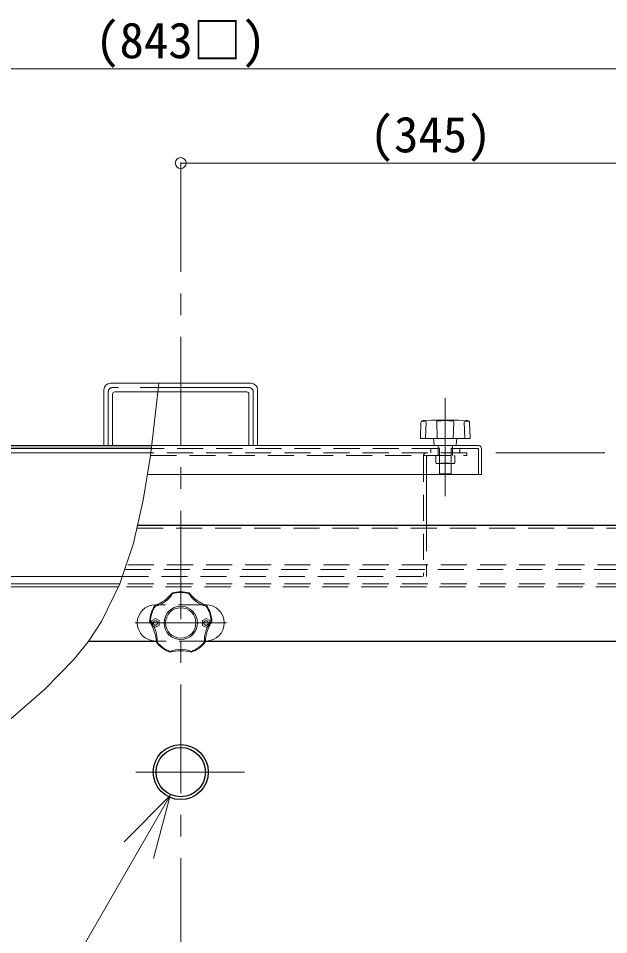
# Model space of a CAD drawing. Units: millimetres at full size, sheet at 1:15; details may follow other scales. Extents: x -3184 to 2891, y -2037 to 2178.
# Drawn here: x -259 to 149, y -580 to 52 of the extents above; entities that cross this region are included whole.
import ezdxf
from ezdxf.enums import TextEntityAlignment as Align

# ---------------------------------------------------------------- set-up
doc = ezdxf.new("R2010")
doc.units = ezdxf.units.MM
doc.header["$LTSCALE"] = 15
doc.header["$PDMODE"] = 32
doc.header["$PDSIZE"] = 7.5
doc.linetypes.add('CHAIN1', pattern=[8, 5, -1, 1, -1])
doc.linetypes.add('DASHED1', pattern=[1.8, 1.2, -0.6])
doc.layers.add('0-0', color=7, linetype='Continuous', lineweight=18)
doc.styles.add('ＭＳ ゴシック', font='')
doc.styles.get('ＭＳ ゴシック').set_extended_font_data('MS Gothic')

msp = doc.modelspace()

# ---------------------------------------------------------------- linework, layer by layer
at = {"layer": '0-0', "color": 4, "lineweight": 9}
for p, q in [((-568.2, 17.37), (274.8, 17.37)), ((-146.7, -47.63), (198.3, -47.63)), ((-161.92, -199.63), (-195.2, -199.63)), ((-199.7, -204.13), (-199.7, -242.63)), ((-193.7, -207.13), (-193.7, -242.63)), ((-192.2, -205.63), (-162.55, -205.63)), ((-167.4, -247.63), (-316.2, -247.63)), ((22.8, -297.63), (22.8, -262.63)), ((-314.2, -333.13), (-187.02, -333.13)), ((-526.7, -338.13), (-188.69, -338.13)), ((-526.7, -340.13), (-189.66, -340.13))]:
    msp.add_line(p, q, dxfattribs=at)
at = {"layer": '0-0', "color": 4, "linetype": 'CHAIN1', "lineweight": 9}
for p, q in [((-146.7, -47.63), (-146.7, -1537.13)), ((-196.7, -205.63), (-196.7, -242.63)), ((-99.7, -202.63), (-193.7, -202.63)), ((-96.7, -205.63), (-96.7, -242.63)), ((35.8, -277.63), (35.8, -210.03)), ((70.8, -247.63), (798.3, -247.63)), ((-178.2, -365.13), (-115.2, -365.13)), ((-102.7, -468.13), (-190.7, -468.13))]:
    msp.add_line(p, q, dxfattribs=at)
at = {"layer": '0-0'}
for p, q in [((-162.55, -205.63), (-101.2, -205.63)), ((-99.7, -207.13), (-99.7, -242.63)), ((-93.7, -204.13), (-93.7, -242.63)), ((18.63, -237.42), (18.97, -226.9)), ((26.39, -225.04), (20.48, -225.35)), ((22.25, -237.83), (22.64, -226.19)), ((26.81, -225.03), (44.79, -225.03)), ((30.31, -237.83), (29.93, -226.19)), ((41.28, -237.83), (41.67, -226.19)), ((45.21, -225.04), (51.11, -225.35)), ((49.35, -237.83), (48.96, -226.19)), ((52.97, -237.42), (52.63, -226.9)), ((52.57, -237.83), (19.03, -237.83)), ((28.17, -242.26), (27.8, -237.83)), ((43.43, -242.26), (43.8, -237.83)), ((-166.8, -242.63), (58.8, -242.63)), ((60.8, -244.63), (60.8, -262.63)), ((60.8, -262.63), (-169.71, -262.63)), ((-164.2, -352.63), (-163.14, -352.63)), ((-130.27, -352.63), (-129.2, -352.63)), ((-153.89, -484.4), (-251.21, -652.97)), ((-153.89, -484.4), (-185.71, -516.22)), ((-153.89, -484.4), (-165.53, -527.87))]:
    msp.add_line(p, q, dxfattribs=at)
at = {"layer": '0-0', "color": 5, "lineweight": 25}
for p, q in [((-352.2, -242.63), (-166.8, -242.63)), ((-167.04, -244.63), (-351.2, -244.63)), ((-176.48, -297.63), (272.8, -297.63)), ((-210.18, -377.63), (-163.59, -377.63)), ((-129.81, -377.63), (274.8, -377.63))]:
    msp.add_line(p, q, dxfattribs=at)
at = {"layer": '0-0', "color": 4, "linetype": 'DASHED1', "lineweight": 9}
for p, q in [((57.8, -244.63), (-167.04, -244.63)), ((25.8, -244.63), (25.8, -247.63)), ((30.8, -249.63), (30.8, -242.63)), ((31.8, -262.13), (31.8, -242.63)), ((39.8, -262.13), (39.8, -242.63)), ((40.8, -249.63), (40.8, -242.63)), ((45.8, -244.63), (45.8, -247.63)), ((58.8, -245.63), (58.8, -262.63)), ((-167.64, -249.63), (50.8, -249.63)), ((50.8, -247.63), (-167.4, -247.63)), ((20.8, -249.63), (20.8, -333.13)), ((22.8, -250.63), (22.8, -262.63)), ((29.3, -249.93), (29.3, -254.63)), ((35.8, -249.93), (35.8, -254.63)), ((42.3, -249.93), (42.3, -254.63)), ((50.8, -247.63), (50.8, -249.63)), ((29.55, -255.13), (29.3, -254.63)), ((31.8, -262.13), (32.3, -262.63)), ((31.8, -262.13), (39.8, -262.13)), ((39.3, -262.63), (39.8, -262.13)), ((22.8, -297.63), (22.8, -333.13)), ((-187.02, -333.13), (22.8, -333.13)), ((-130.27, -352.63), (-163.14, -352.63)), ((-166.7, -363.38), (-164.2, -362.13)), ((-166.7, -363.38), (-166.7, -366.88)), ((-164.2, -368.13), (-166.7, -366.88)), ((-164.2, -362.13), (-161.7, -363.38)), ((-161.7, -366.88), (-164.2, -368.13)), ((-161.7, -363.38), (-161.7, -366.88)), ((-129.2, -362.13), (-131.7, -363.38)), ((-131.7, -363.38), (-131.7, -366.88)), ((-131.7, -366.88), (-129.2, -368.13)), ((-126.7, -363.38), (-129.2, -362.13)), ((-129.2, -368.13), (-126.7, -366.88)), ((-126.7, -363.38), (-126.7, -366.88))]:
    msp.add_line(p, q, dxfattribs=at)
at = {"layer": '0-0', "linetype": 'DASHED1'}
for p, q in [((-176.94, -299.63), (271.8, -299.63)), ((-185.35, -328.13), (269.8, -328.13)), ((266.8, -325.13), (-184.35, -325.13)), ((265.8, -340.13), (-189.66, -340.13)), ((266.8, -338.13), (-188.69, -338.13)), ((-129.81, -377.63), (-163.59, -377.63))]:
    msp.add_line(p, q, dxfattribs=at)
at = {"layer": '0-0'}
msp.add_lwpolyline([(-98.2, -199.63), (-161.92, -199.63), (-163.86, -218.05), (-167.63, -249.56), (-172.54, -280.37), (-179.31, -310.04), (-188.68, -338.11), (-201.35, -364.14), (-210.51, -378.13), (-220.61, -390.71), (-240.5, -410.93), (-262.34, -430.05), (-284.79, -448.98), (-306.49, -468.61), (-326.1, -489.85), (-335.98, -503.25), (-342.71, -514.28), (-352.77, -534.37), (-361.57, -555.27), (-369.91, -576.35), (-378.6, -596.96)], dxfattribs=at)
at = {"layer": '0-0', "color": 4, "linetype": 'DASHED1', "lineweight": 9}
msp.add_lwpolyline([(29.55, -255.13), (42.05, -255.13), (42.3, -254.63)], dxfattribs=at)
at = {"layer": '0-0', "color": 4, "lineweight": 9}
msp.add_circle((-146.7, -365.13), 11.5, dxfattribs=at)
at = {"layer": '0-0'}
msp.add_circle((-146.7, -365.13), 10.5, dxfattribs=at)
at = {"layer": '0-0', "color": 4, "linetype": 'DASHED1', "lineweight": 9}
for centre in [(-164.2, -365.13), (-129.2, -365.13)]:
    msp.add_circle(centre, 1.5, dxfattribs=at)
at = {"layer": '0-0', "color": 5, "lineweight": 25}
for radius in [19, 17]:
    msp.add_circle((-146.7, -468.13), radius, dxfattribs=at)
at = {"layer": '0-0', "color": 4, "lineweight": 9}
for centre, radius in [((-195.2, -204.13), 4.5), ((-192.2, -207.13), 1.5)]:
    msp.add_arc(centre, radius, 90, 180, dxfattribs=at)
at = {"layer": '0-0'}
for centre, radius, start, end in [((-98.2, -204.13), 4.5, 0, 90), ((-101.2, -207.13), 1.5, 0, 90), ((20.57, -226.95), 1.6, 93.01913, 178.15415), ((20.19, -227.49), 1.66, 93.02757, 128.73305), ((20.26, -233.8), 7.97, 72.62002, 91.09064), ((26.81, -233.03), 8, 90, 93.01913), ((30.33, -226.18), 0.4, 97.29873, 181.90915), ((35.8, -268.9), 43.47, 82.70127, 97.29873), ((41.27, -226.18), 0.4, 358.09085, 82.70127), ((44.79, -233.03), 8, 86.98087, 90), ((51.34, -233.8), 7.97, 88.90936, 107.37998), ((51.03, -226.95), 1.6, 1.84585, 86.98087), ((51.4, -227.49), 1.66, 51.26695, 86.97243), ((19.03, -237.43), 0.4, 178.15415, 270), ((52.57, -237.43), 0.4, 270, 1.84585), ((28.57, -242.23), 0.4, 184.76364, 270), ((43.03, -242.23), 0.4, 270, 355.23636), ((58.8, -244.63), 2, 0, 90), ((-175.54, -325.43), 29.89, 291.41115, 320.58885), ((-168.45, -335.19), 18.83, 283.0119, 328.9881), ((-146.7, -365.13), 21.5, 74.5, 105.5), ((-146.7, -365.13), 21, 74.5, 105.5), ((-124.95, -335.19), 18.83, 211.0119, 256.9881), ((-117.86, -325.43), 29.89, 219.41115, 248.58885), ((-164.2, -365.13), 12.5, 90, 270), ((-146.7, -365.13), 21.5, 146.5, 177.5), ((-146.7, -365.13), 21, 146.5, 177.5), ((-129.2, -365.13), 12.5, 270, 90), ((-146.7, -365.13), 21, 2.5, 33.5), ((-146.7, -365.13), 21.5, 2.5, 33.5), ((-193.37, -380.29), 29.89, 3.41115, 32.58885), ((-181.9, -376.57), 18.83, 355.0119, 40.9881), ((-111.51, -376.57), 18.83, 139.0119, 184.9881), ((-100.04, -380.29), 29.89, 147.41115, 176.58885), ((-146.7, -365.13), 21.5, 218.5, 249.5), ((-146.7, -365.13), 21, 218.5, 249.5), ((-146.7, -365.13), 21, 290.5, 321.5), ((-146.7, -365.13), 21.5, 290.5, 321.5), ((-146.7, -414.2), 29.89, 75.41115, 104.58885), ((-146.7, -402.14), 18.83, 67.0119, 112.9881)]:
    msp.add_arc(centre, radius, start, end, dxfattribs=at)
at = {"layer": '0-0', "color": 4, "linetype": 'CHAIN1', "lineweight": 9}
for centre, start, end in [((-193.7, -205.63), 90, 180), ((-99.7, -205.63), 0, 90)]:
    msp.add_arc(centre, 3, start, end, dxfattribs=at)
at = {"layer": '0-0', "color": 4, "linetype": 'DASHED1', "lineweight": 9}
for centre, radius, start, end in [((57.8, -245.63), 1, 0, 90), ((22.8, -249.63), 2, 90, 180), ((23.8, -250.63), 1, 90, 180), ((29.6, -249.93), 0.3, 90, 180), ((35.5, -249.93), 0.3, 0, 90), ((36.1, -249.93), 0.3, 90, 180), ((42, -249.93), 0.3, 0, 90), ((25.62, -166.68), 88.54, 272.54473, 276.60311), ((45.98, -166.68), 88.54, 263.39689, 267.45527)]:
    msp.add_arc(centre, radius, start, end, dxfattribs=at)
at = {"layer": '0-0', "color": 1}
msp.add_point((-146.7, -47.63), dxfattribs=at)

# ---------------------------------------------------------------- texts
at = {"layer": '0-0', "style": 'ＭＳ ゴシック'}
for s, p in [('(843□)', (-205.76, 17.37)), ('(345)', (-16.39, -47.63))]:
    msp.add_text(s, height=24.74, dxfattribs=at).set_placement(p, align=Align.BOTTOM_LEFT)

doc.saveas('drawing.dxf')
